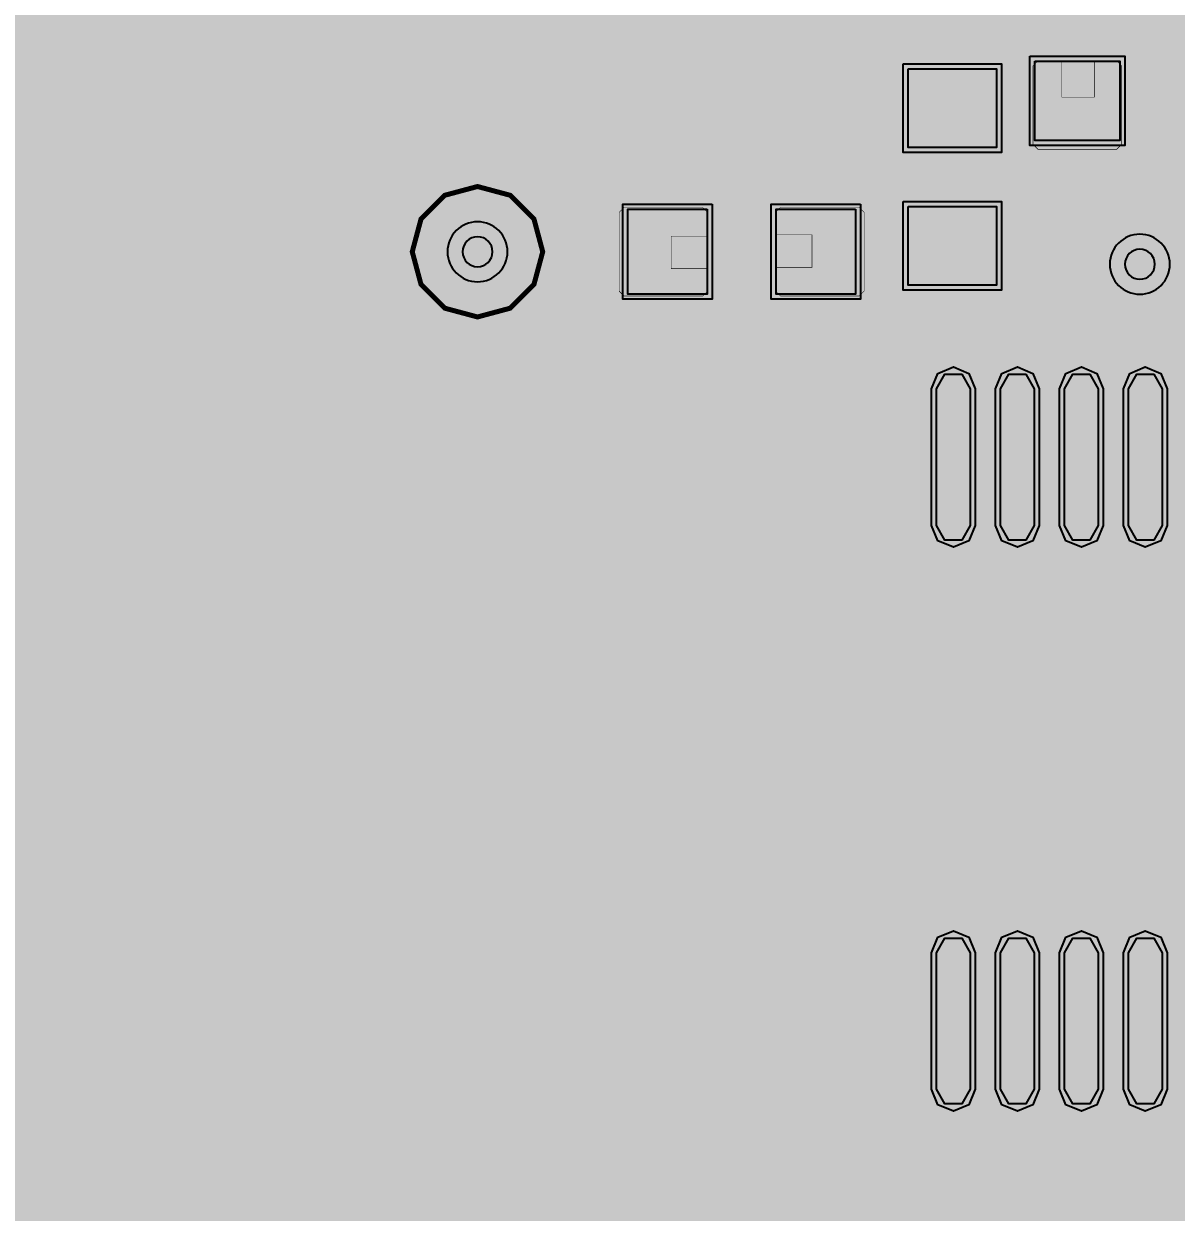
# Model space of a CAD drawing. Header units: millimetres. Extents: x -0.5 to 77.7, y -66.2 to -6.
# Drawn here: x 28.54 to 40.25, y -45.2 to -33.12 of the extents above; entities that cross this region are included whole.
import ezdxf

# ---------------------------------------------------------------- set-up
doc = ezdxf.new("R2010")
doc.units = ezdxf.units.MM
doc.header["$MEASUREMENT"] = 0
for name, color, linetype, true_color in [('Hole-Layer', 7, 'Continuous', 0x222222), ('Inner1', 7, 'Continuous', 0x999966), ('Inner2', 7, 'Continuous', 0x008000), ('Multi-Layer', 7, 'Continuous', 0xc0c0c0), ('Top-Layer', 7, 'Continuous', 0xff0000), ('Top-Paste-Mask-Layer', 7, 'Continuous', 0x808080), ('Top-Silkscreen-Layer', 7, 'Continuous', 0xffcc00), ('Top-Solder-Mask-Layer', 7, 'Continuous', 0x800080)]:
    doc.layers.add(name, color=color, linetype=linetype, true_color=true_color)

msp = doc.modelspace()

# ---------------------------------------------------------------- hatches: boundary and pattern name
at = {"layer": 'Inner1'}
for points in [[(77.239, -6.454), (77.239, -65.682), (-0.023, -65.682), (-0.023, -6.454)], [(32.484, -35.433), (32.573, -35.765), (32.815, -36.007), (33.147, -36.096), (33.479, -36.007), (33.721, -35.765), (33.81, -35.433), (33.721, -35.101), (33.479, -34.859), (33.147, -34.77), (32.815, -34.859), (32.573, -35.101)]]:
    msp.add_hatch(color=256, dxfattribs=at).paths.add_polyline_path(points)
at = {"layer": 'Top-Layer'}
for points in [[(37.523, -33.574), (38.423, -33.574), (38.423, -34.374), (37.523, -34.374)], [(38.811, -33.497), (39.675, -33.497), (39.675, -34.304), (38.811, -34.304)], [(35.481, -35.001), (35.481, -35.865), (34.675, -35.865), (34.675, -35.001)], [(36.988, -35.001), (36.988, -35.865), (36.181, -35.865), (36.181, -35.001)], [(37.523, -34.974), (38.423, -34.974), (38.423, -35.774), (37.523, -35.774)], [(37.812, -36.826), (37.898, -36.678), (38.07, -36.678), (38.155, -36.826), (38.155, -38.215), (38.07, -38.363), (37.898, -38.363), (37.812, -38.215)], [(38.462, -36.826), (38.548, -36.678), (38.72, -36.678), (38.805, -36.826), (38.805, -38.215), (38.72, -38.363), (38.548, -38.363), (38.462, -38.215)], [(39.112, -36.826), (39.198, -36.678), (39.37, -36.678), (39.455, -36.826), (39.455, -38.215), (39.37, -38.363), (39.198, -38.363), (39.112, -38.215)], [(39.762, -36.826), (39.848, -36.678), (40.02, -36.678), (40.105, -36.826), (40.105, -38.215), (40.02, -38.363), (39.848, -38.363), (39.762, -38.215)], [(37.812, -42.558), (37.898, -42.409), (38.07, -42.409), (38.155, -42.558), (38.155, -43.946), (38.07, -44.095), (37.898, -44.095), (37.812, -43.946)], [(38.462, -42.558), (38.548, -42.409), (38.72, -42.409), (38.805, -42.558), (38.805, -43.946), (38.72, -44.095), (38.548, -44.095), (38.462, -43.946)], [(39.112, -42.558), (39.198, -42.409), (39.37, -42.409), (39.455, -42.558), (39.455, -43.946), (39.37, -44.095), (39.198, -44.095), (39.112, -43.946)], [(39.762, -42.558), (39.848, -42.409), (40.02, -42.409), (40.105, -42.558), (40.105, -43.946), (40.02, -44.095), (39.848, -44.095), (39.762, -43.946)]]:
    msp.add_hatch(color=256, dxfattribs=at).paths.add_polyline_path(points)
at = {"layer": 'Top-Paste-Mask-Layer'}
for points in [[(37.523, -33.574), (38.423, -33.574), (38.423, -34.374), (37.523, -34.374)], [(39.693, -34.342), (39.643, -34.392), (38.843, -34.392), (38.793, -34.342), (38.793, -33.542), (38.843, -33.492), (39.085, -33.492), (39.085, -33.862), (39.415, -33.862), (39.415, -33.492), (39.643, -33.492), (39.693, -33.542)], [(39.693, -34.342), (39.643, -34.392), (38.843, -34.392), (38.793, -34.342), (38.793, -33.542), (38.843, -33.492), (39.085, -33.492), (39.085, -33.862), (39.415, -33.862), (39.415, -33.492), (39.643, -33.492), (39.693, -33.542)], [(34.636, -35.883), (34.586, -35.833), (34.586, -35.033), (34.636, -34.983), (35.436, -34.983), (35.486, -35.033), (35.486, -35.275), (35.116, -35.275), (35.116, -35.605), (35.486, -35.605), (35.486, -35.833), (35.436, -35.883)], [(34.636, -35.883), (34.586, -35.833), (34.586, -35.033), (34.636, -34.983), (35.436, -34.983), (35.486, -35.033), (35.486, -35.275), (35.116, -35.275), (35.116, -35.605), (35.486, -35.605), (35.486, -35.833), (35.436, -35.883)], [(37.026, -34.983), (37.076, -35.033), (37.076, -35.833), (37.026, -35.883), (36.226, -35.883), (36.176, -35.833), (36.176, -35.591), (36.546, -35.591), (36.546, -35.261), (36.176, -35.261), (36.176, -35.033), (36.226, -34.983)], [(37.026, -34.983), (37.076, -35.033), (37.076, -35.833), (37.026, -35.883), (36.226, -35.883), (36.176, -35.833), (36.176, -35.591), (36.546, -35.591), (36.546, -35.261), (36.176, -35.261), (36.176, -35.033), (36.226, -34.983)], [(37.523, -34.974), (38.423, -34.974), (38.423, -35.774), (37.523, -35.774)], [(37.812, -36.826), (37.898, -36.678), (38.07, -36.678), (38.155, -36.826), (38.155, -38.215), (38.07, -38.363), (37.898, -38.363), (37.812, -38.215)], [(38.462, -36.826), (38.548, -36.678), (38.72, -36.678), (38.805, -36.826), (38.805, -38.215), (38.72, -38.363), (38.548, -38.363), (38.462, -38.215)], [(39.112, -36.826), (39.198, -36.678), (39.37, -36.678), (39.455, -36.826), (39.455, -38.215), (39.37, -38.363), (39.198, -38.363), (39.112, -38.215)], [(39.762, -36.826), (39.848, -36.678), (40.02, -36.678), (40.105, -36.826), (40.105, -38.215), (40.02, -38.363), (39.848, -38.363), (39.762, -38.215)], [(37.812, -42.558), (37.898, -42.409), (38.07, -42.409), (38.155, -42.558), (38.155, -43.946), (38.07, -44.095), (37.898, -44.095), (37.812, -43.946)], [(38.462, -42.558), (38.548, -42.409), (38.72, -42.409), (38.805, -42.558), (38.805, -43.946), (38.72, -44.095), (38.548, -44.095), (38.462, -43.946)], [(39.112, -42.558), (39.198, -42.409), (39.37, -42.409), (39.455, -42.558), (39.455, -43.946), (39.37, -44.095), (39.198, -44.095), (39.112, -43.946)], [(39.762, -42.558), (39.848, -42.409), (40.02, -42.409), (40.105, -42.558), (40.105, -43.946), (40.02, -44.095), (39.848, -44.095), (39.762, -43.946)]]:
    msp.add_hatch(color=256, dxfattribs=at).paths.add_polyline_path(points)
at = {"layer": 'Top-Solder-Mask-Layer'}
for points in [[(38.76, -33.446), (39.726, -33.446), (39.726, -34.354), (38.76, -34.354)], [(37.472, -33.523), (38.474, -33.523), (38.474, -34.425), (37.472, -34.425)], [(35.532, -34.95), (35.532, -35.916), (34.624, -35.916), (34.624, -34.95)], [(37.039, -34.95), (37.039, -35.916), (36.131, -35.916), (36.131, -34.95)], [(37.472, -34.923), (38.474, -34.923), (38.474, -35.825), (37.472, -35.825)], [(37.762, -36.826), (37.827, -36.669), (37.984, -36.604), (38.141, -36.669), (38.206, -36.826), (38.206, -38.215), (38.141, -38.372), (37.984, -38.437), (37.827, -38.372), (37.762, -38.215)], [(38.412, -36.826), (38.477, -36.669), (38.634, -36.604), (38.791, -36.669), (38.856, -36.826), (38.856, -38.215), (38.791, -38.372), (38.634, -38.437), (38.477, -38.372), (38.412, -38.215)], [(39.062, -36.826), (39.127, -36.669), (39.284, -36.604), (39.441, -36.669), (39.506, -36.826), (39.506, -38.215), (39.441, -38.372), (39.284, -38.437), (39.127, -38.372), (39.062, -38.215)], [(39.712, -36.826), (39.777, -36.669), (39.934, -36.604), (40.091, -36.669), (40.156, -36.826), (40.156, -38.215), (40.091, -38.372), (39.934, -38.437), (39.777, -38.372), (39.712, -38.215)], [(37.762, -42.558), (37.827, -42.4), (37.984, -42.335), (38.141, -42.4), (38.206, -42.558), (38.206, -43.946), (38.141, -44.103), (37.984, -44.168), (37.827, -44.103), (37.762, -43.946)], [(38.412, -42.558), (38.477, -42.4), (38.634, -42.335), (38.791, -42.4), (38.856, -42.558), (38.856, -43.946), (38.791, -44.103), (38.634, -44.168), (38.477, -44.103), (38.412, -43.946)], [(39.062, -42.558), (39.127, -42.4), (39.284, -42.335), (39.441, -42.4), (39.506, -42.558), (39.506, -43.946), (39.441, -44.103), (39.284, -44.168), (39.127, -44.103), (39.062, -43.946)], [(39.712, -42.558), (39.777, -42.4), (39.934, -42.335), (40.091, -42.4), (40.156, -42.558), (40.156, -43.946), (40.091, -44.103), (39.934, -44.168), (39.777, -44.103), (39.712, -43.946)]]:
    msp.add_hatch(color=256, dxfattribs=at).paths.add_polyline_path(points)

# ---------------------------------------------------------------- linework, layer by layer
at = {"layer": 'Hole-Layer'}
for points in [[(32.995, -35.433, 1), (33.3, -35.433, 1)], [(39.726, -35.56, 1), (40.031, -35.56, 1)]]:
    msp.add_lwpolyline(points, format="xyb", close=True, dxfattribs=at)
at = {"layer": 'Inner1', "const_width": 0.0508}
msp.add_lwpolyline([(32.484, -35.433), (32.573, -35.765), (32.815, -36.007), (33.147, -36.096), (33.479, -36.007), (33.721, -35.765), (33.81, -35.433), (33.721, -35.101), (33.479, -34.859), (33.147, -34.77), (32.815, -34.859), (32.573, -35.101)], close=True, dxfattribs=at)
at = {"layer": 'Inner2'}
for points, const_width in [([(33.147, -40.99), (9.81, -17.653)], 0.254), ([(35.56, -44.831), (35.56, -30.988)], 0.4), ([(36.576, -31.115), (36.576, -46.741)], 0.4), ([(33.147, -35.433), (28.151, -35.433)], 0.254), ([(33.147, -46.101), (33.147, -40.99)], 0.254), ([(28.956, -51.435), (35.56, -44.831)], 0.4)]:
    msp.add_lwpolyline(points, dxfattribs=dict(at, const_width=const_width))
at = {"layer": 'Multi-Layer'}
for points in [[(32.842, -35.433, 1), (33.452, -35.433, 1)], [(39.573, -35.56, 1), (40.183, -35.56, 1)]]:
    msp.add_lwpolyline(points, format="xyb", close=True, dxfattribs=at)
at = {"layer": 'Top-Layer'}
for points in [[(37.523, -33.574), (38.423, -33.574), (38.423, -34.374), (37.523, -34.374)], [(38.811, -33.497), (39.675, -33.497), (39.675, -34.304), (38.811, -34.304)], [(35.481, -35.001), (35.481, -35.865), (34.675, -35.865), (34.675, -35.001)], [(36.988, -35.001), (36.988, -35.865), (36.181, -35.865), (36.181, -35.001)], [(37.523, -34.974), (38.423, -34.974), (38.423, -35.774), (37.523, -35.774)], [(37.812, -36.826), (37.898, -36.678), (38.07, -36.678), (38.155, -36.826), (38.155, -38.215), (38.07, -38.363), (37.898, -38.363), (37.812, -38.215)], [(38.462, -36.826), (38.548, -36.678), (38.72, -36.678), (38.805, -36.826), (38.805, -38.215), (38.72, -38.363), (38.548, -38.363), (38.462, -38.215)], [(39.112, -36.826), (39.198, -36.678), (39.37, -36.678), (39.455, -36.826), (39.455, -38.215), (39.37, -38.363), (39.198, -38.363), (39.112, -38.215)], [(39.762, -36.826), (39.848, -36.678), (40.02, -36.678), (40.105, -36.826), (40.105, -38.215), (40.02, -38.363), (39.848, -38.363), (39.762, -38.215)], [(37.812, -42.558), (37.898, -42.409), (38.07, -42.409), (38.155, -42.558), (38.155, -43.946), (38.07, -44.095), (37.898, -44.095), (37.812, -43.946)], [(38.462, -42.558), (38.548, -42.409), (38.72, -42.409), (38.805, -42.558), (38.805, -43.946), (38.72, -44.095), (38.548, -44.095), (38.462, -43.946)], [(39.112, -42.558), (39.198, -42.409), (39.37, -42.409), (39.455, -42.558), (39.455, -43.946), (39.37, -44.095), (39.198, -44.095), (39.112, -43.946)], [(39.762, -42.558), (39.848, -42.409), (40.02, -42.409), (40.105, -42.558), (40.105, -43.946), (40.02, -44.095), (39.848, -44.095), (39.762, -43.946)]]:
    msp.add_lwpolyline(points, close=True, dxfattribs=at)
for points, const_width in [([(39.169, -33.974), (39.243, -33.9)], 0.254), ([(39.243, -33.9), (39.243, -37.479)], 0.254), ([(37.973, -33.974), (39.169, -33.974)], 0.254), ([(37.914, -35.433), (37.973, -35.374)], 0.254), ([(37.973, -35.374), (38.634, -36.035)], 0.254), ([(33.147, -35.433), (35.078, -35.433)], 0.254), ([(36.585, -35.433), (37.914, -35.433)], 0.254), ([(39.934, -35.616), (39.878, -35.56)], 0.254), ([(39.934, -37.52), (39.934, -35.616)], 0.254), ([(38.634, -36.035), (38.634, -37.52)], 0.254), ([(39.243, -37.479), (39.284, -37.52)], 0.254), ([(39.934, -37.52), (39.934, -38.791)], 0.254), ([(39.934, -38.791), (40.64, -39.497)], 0.254), ([(40.513, -41.402), (39.934, -41.981)], 0.4), ([(39.934, -41.981), (39.934, -43.252)], 0.4), ([(38.634, -45.437), (38.634, -43.252)], 0.254), ([(39.243, -43.293), (39.284, -43.252)], 0.254), ([(39.243, -47.642), (39.243, -43.293)], 0.254)]:
    msp.add_lwpolyline(points, dxfattribs=dict(at, const_width=const_width))
at = {"layer": 'Top-Paste-Mask-Layer'}
for points in [[(37.523, -33.574), (38.423, -33.574), (38.423, -34.374), (37.523, -34.374)], [(37.523, -34.974), (38.423, -34.974), (38.423, -35.774), (37.523, -35.774)], [(37.812, -36.826), (37.898, -36.678), (38.07, -36.678), (38.155, -36.826), (38.155, -38.215), (38.07, -38.363), (37.898, -38.363), (37.812, -38.215)], [(38.462, -36.826), (38.548, -36.678), (38.72, -36.678), (38.805, -36.826), (38.805, -38.215), (38.72, -38.363), (38.548, -38.363), (38.462, -38.215)], [(39.112, -36.826), (39.198, -36.678), (39.37, -36.678), (39.455, -36.826), (39.455, -38.215), (39.37, -38.363), (39.198, -38.363), (39.112, -38.215)], [(39.762, -36.826), (39.848, -36.678), (40.02, -36.678), (40.105, -36.826), (40.105, -38.215), (40.02, -38.363), (39.848, -38.363), (39.762, -38.215)], [(37.812, -42.558), (37.898, -42.409), (38.07, -42.409), (38.155, -42.558), (38.155, -43.946), (38.07, -44.095), (37.898, -44.095), (37.812, -43.946)], [(38.462, -42.558), (38.548, -42.409), (38.72, -42.409), (38.805, -42.558), (38.805, -43.946), (38.72, -44.095), (38.548, -44.095), (38.462, -43.946)], [(39.112, -42.558), (39.198, -42.409), (39.37, -42.409), (39.455, -42.558), (39.455, -43.946), (39.37, -44.095), (39.198, -44.095), (39.112, -43.946)], [(39.762, -42.558), (39.848, -42.409), (40.02, -42.409), (40.105, -42.558), (40.105, -43.946), (40.02, -44.095), (39.848, -44.095), (39.762, -43.946)]]:
    msp.add_lwpolyline(points, close=True, dxfattribs=at)
at = {"layer": 'Top-Paste-Mask-Layer', "const_width": 0.00508}
for points in [[(39.693, -34.342), (39.643, -34.392), (38.843, -34.392), (38.793, -34.342), (38.793, -33.542), (38.843, -33.492), (39.085, -33.492), (39.085, -33.862), (39.415, -33.862), (39.415, -33.492), (39.643, -33.492), (39.693, -33.542)], [(39.693, -34.342), (39.643, -34.392), (38.843, -34.392), (38.793, -34.342), (38.793, -33.542), (38.843, -33.492), (39.085, -33.492), (39.085, -33.862), (39.415, -33.862), (39.415, -33.492), (39.643, -33.492), (39.693, -33.542)], [(34.636, -35.883), (34.586, -35.833), (34.586, -35.033), (34.636, -34.983), (35.436, -34.983), (35.486, -35.033), (35.486, -35.275), (35.116, -35.275), (35.116, -35.605), (35.486, -35.605), (35.486, -35.833), (35.436, -35.883)], [(34.636, -35.883), (34.586, -35.833), (34.586, -35.033), (34.636, -34.983), (35.436, -34.983), (35.486, -35.033), (35.486, -35.275), (35.116, -35.275), (35.116, -35.605), (35.486, -35.605), (35.486, -35.833), (35.436, -35.883)], [(37.026, -34.983), (37.076, -35.033), (37.076, -35.833), (37.026, -35.883), (36.226, -35.883), (36.176, -35.833), (36.176, -35.591), (36.546, -35.591), (36.546, -35.261), (36.176, -35.261), (36.176, -35.033), (36.226, -34.983)], [(37.026, -34.983), (37.076, -35.033), (37.076, -35.833), (37.026, -35.883), (36.226, -35.883), (36.176, -35.833), (36.176, -35.591), (36.546, -35.591), (36.546, -35.261), (36.176, -35.261), (36.176, -35.033), (36.226, -34.983)]]:
    msp.add_lwpolyline(points, close=True, dxfattribs=at)
at = {"layer": 'Top-Silkscreen-Layer', "const_width": 0.254}
for points in [[(37.264, -33.594, -0.414), (37.573, -33.284)], [(37.264, -33.594, -0.414), (37.573, -33.284)], [(38.373, -33.284, -0.414), (38.683, -33.594)], [(38.373, -33.284, -0.414), (38.683, -33.594)], [(37.573, -36.064, -0.414), (37.263, -35.754)], [(37.573, -36.064, -0.414), (37.263, -35.754)], [(38.683, -35.754, -0.414), (38.373, -36.064)], [(38.683, -35.754, -0.414), (38.373, -36.064)]]:
    msp.add_lwpolyline(points, format="xyb", dxfattribs=at)
at = {"layer": 'Top-Silkscreen-Layer'}
for points, const_width in [([(37.573, -33.284), (38.373, -33.284)], 0.254), ([(37.573, -33.284), (38.373, -33.284)], 0.254), ([(37.264, -34.394), (37.264, -33.594)], 0.254), ([(37.264, -34.394), (37.264, -33.594)], 0.254), ([(38.582, -33.573), (38.582, -34.532)], 0.152), ([(38.582, -33.573), (38.582, -34.532)], 0.152), ([(38.683, -34.394), (38.683, -33.594)], 0.254), ([(38.683, -34.394), (38.683, -33.594)], 0.254), ([(39.904, -34.532), (39.904, -33.573)], 0.152), ([(39.904, -34.532), (39.904, -33.573)], 0.152), ([(38.582, -34.532), (39.904, -34.532)], 0.152), ([(38.582, -34.532), (39.904, -34.532)], 0.152), ([(35.405, -34.772), (34.446, -34.772)], 0.152), ([(34.446, -34.772), (34.446, -36.094)], 0.152), ([(35.405, -34.772), (34.446, -34.772)], 0.152), ([(34.446, -34.772), (34.446, -36.094)], 0.152), ([(36.258, -34.772), (37.216, -34.772)], 0.152), ([(36.258, -34.772), (37.216, -34.772)], 0.152), ([(37.216, -34.772), (37.216, -36.094)], 0.152), ([(37.216, -34.772), (37.216, -36.094)], 0.152), ([(37.263, -34.954), (37.263, -35.754)], 0.254), ([(37.263, -34.954), (37.263, -35.754)], 0.254), ([(38.683, -34.954), (38.683, -35.754)], 0.254), ([(38.683, -34.954), (38.683, -35.754)], 0.254), ([(38.373, -36.064), (37.573, -36.064)], 0.254), ([(38.373, -36.064), (37.573, -36.064)], 0.254), ([(34.446, -36.094), (35.405, -36.094)], 0.152), ([(34.446, -36.094), (35.405, -36.094)], 0.152), ([(37.216, -36.094), (36.258, -36.094)], 0.152), ([(37.216, -36.094), (36.258, -36.094)], 0.152), ([(37.683, -42.158), (37.683, -38.615)], 0.152), ([(37.683, -38.615), (42.835, -38.615)], 0.152), ([(37.683, -42.158), (37.683, -38.615)], 0.152), ([(37.683, -38.615), (42.835, -38.615)], 0.152), ([(42.835, -42.158), (37.683, -42.158)], 0.152), ([(42.835, -42.158), (37.683, -42.158)], 0.152)]:
    msp.add_lwpolyline(points, dxfattribs=dict(at, const_width=const_width))
at = {"layer": 'Top-Solder-Mask-Layer'}
for points in [[(38.76, -33.446), (39.726, -33.446), (39.726, -34.354), (38.76, -34.354)], [(37.472, -33.523), (38.474, -33.523), (38.474, -34.425), (37.472, -34.425)], [(35.532, -34.95), (35.532, -35.916), (34.624, -35.916), (34.624, -34.95)], [(37.039, -34.95), (37.039, -35.916), (36.131, -35.916), (36.131, -34.95)], [(37.472, -34.923), (38.474, -34.923), (38.474, -35.825), (37.472, -35.825)], [(37.762, -36.826), (37.827, -36.669), (37.984, -36.604), (38.141, -36.669), (38.206, -36.826), (38.206, -38.215), (38.141, -38.372), (37.984, -38.437), (37.827, -38.372), (37.762, -38.215)], [(38.412, -36.826), (38.477, -36.669), (38.634, -36.604), (38.791, -36.669), (38.856, -36.826), (38.856, -38.215), (38.791, -38.372), (38.634, -38.437), (38.477, -38.372), (38.412, -38.215)], [(39.062, -36.826), (39.127, -36.669), (39.284, -36.604), (39.441, -36.669), (39.506, -36.826), (39.506, -38.215), (39.441, -38.372), (39.284, -38.437), (39.127, -38.372), (39.062, -38.215)], [(39.712, -36.826), (39.777, -36.669), (39.934, -36.604), (40.091, -36.669), (40.156, -36.826), (40.156, -38.215), (40.091, -38.372), (39.934, -38.437), (39.777, -38.372), (39.712, -38.215)], [(37.762, -42.558), (37.827, -42.4), (37.984, -42.335), (38.141, -42.4), (38.206, -42.558), (38.206, -43.946), (38.141, -44.103), (37.984, -44.168), (37.827, -44.103), (37.762, -43.946)], [(38.412, -42.558), (38.477, -42.4), (38.634, -42.335), (38.791, -42.4), (38.856, -42.558), (38.856, -43.946), (38.791, -44.103), (38.634, -44.168), (38.477, -44.103), (38.412, -43.946)], [(39.062, -42.558), (39.127, -42.4), (39.284, -42.335), (39.441, -42.4), (39.506, -42.558), (39.506, -43.946), (39.441, -44.103), (39.284, -44.168), (39.127, -44.103), (39.062, -43.946)], [(39.712, -42.558), (39.777, -42.4), (39.934, -42.335), (40.091, -42.4), (40.156, -42.558), (40.156, -43.946), (40.091, -44.103), (39.934, -44.168), (39.777, -44.103), (39.712, -43.946)]]:
    msp.add_lwpolyline(points, close=True, dxfattribs=at)

doc.saveas('drawing.dxf')
